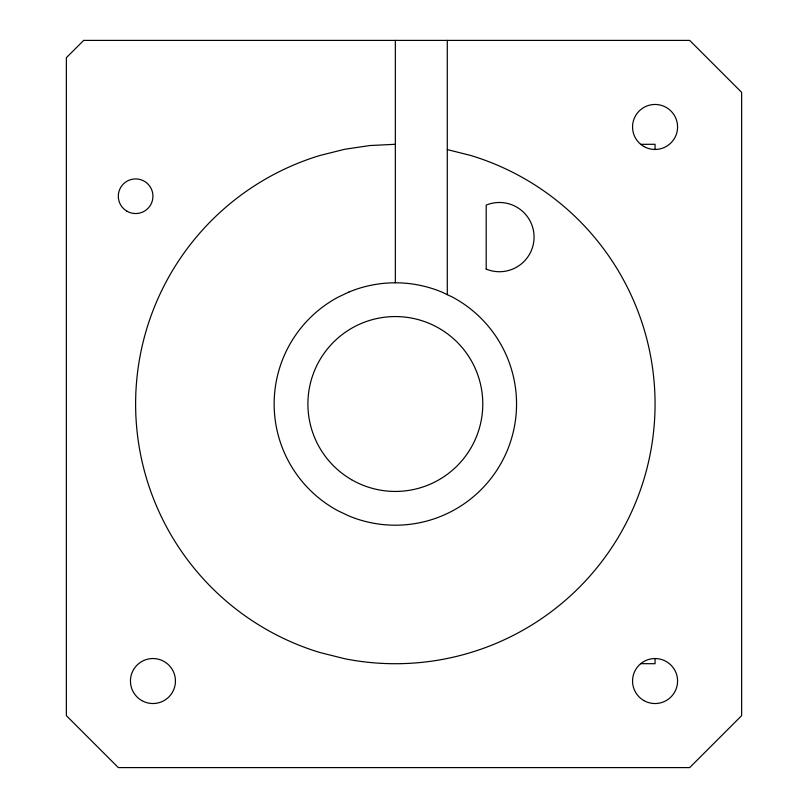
<?xml version="1.0" encoding="UTF-8"?>
<svg xmlns="http://www.w3.org/2000/svg" width="808" height="808" viewBox="0 0 808 808"><rect width="100%" height="100%" fill="white"/><g stroke="black" fill="none" stroke-linecap="round" stroke-linejoin="round"><path stroke-width="1.21" d="M395.344 144.289L369.882 145.541L344.673 149.278L319.948 155.469A259.711 259.711 0 0 0 319.948 652.531L344.673 658.722A259.711 259.711 0 0 0 647.279 467.105A259.711 259.711 0 0 0 470.731 155.469L447.289 149.591M640.774 144.329L655.056 144.289L655.056 149.48M640.774 663.671L655.056 663.711L655.056 658.52M447.289 40.4L447.289 294.657M395.344 40.4L395.344 282.8M83.689 40.4L66.367 57.711L66.367 715.656L118.311 767.6L689.689 767.6L741.633 715.656L741.633 92.344L689.689 40.4L83.689 40.4M348.965 292.021L338.209 297.112A121.2 121.2 0 0 0 338.209 510.888L348.965 515.979A121.2 121.2 0 0 0 504.909 455.823A121.2 121.2 0 0 0 452.48 297.112L441.724 292.021A121.2 121.2 0 0 0 348.965 292.021M486.194 269.094L486.194 205.111A34.633 34.633 0 0 1 534.068 237.108A34.633 34.633 0 0 1 486.194 269.094M351.621 479.72A87.436 87.436 0 0 0 482.78 404A87.436 87.436 0 0 0 351.621 328.28A87.436 87.436 0 0 0 351.621 479.72M141.693 700.526A22.513 22.513 0 0 0 175.447 681.033A22.513 22.513 0 0 0 141.693 661.54A22.513 22.513 0 0 0 141.693 700.526M643.804 700.526A22.513 22.513 0 0 0 677.569 681.033A22.513 22.513 0 0 0 643.804 661.54A22.513 22.513 0 0 0 643.804 700.526M643.804 146.46A22.513 22.513 0 0 0 677.569 126.967A22.513 22.513 0 0 0 643.804 107.474A22.513 22.513 0 0 0 643.804 146.46M126.967 211.221A17.311 17.311 0 0 0 152.944 196.233A17.311 17.311 0 0 0 126.967 181.234A17.311 17.311 0 0 0 126.967 211.221"/></g></svg>
